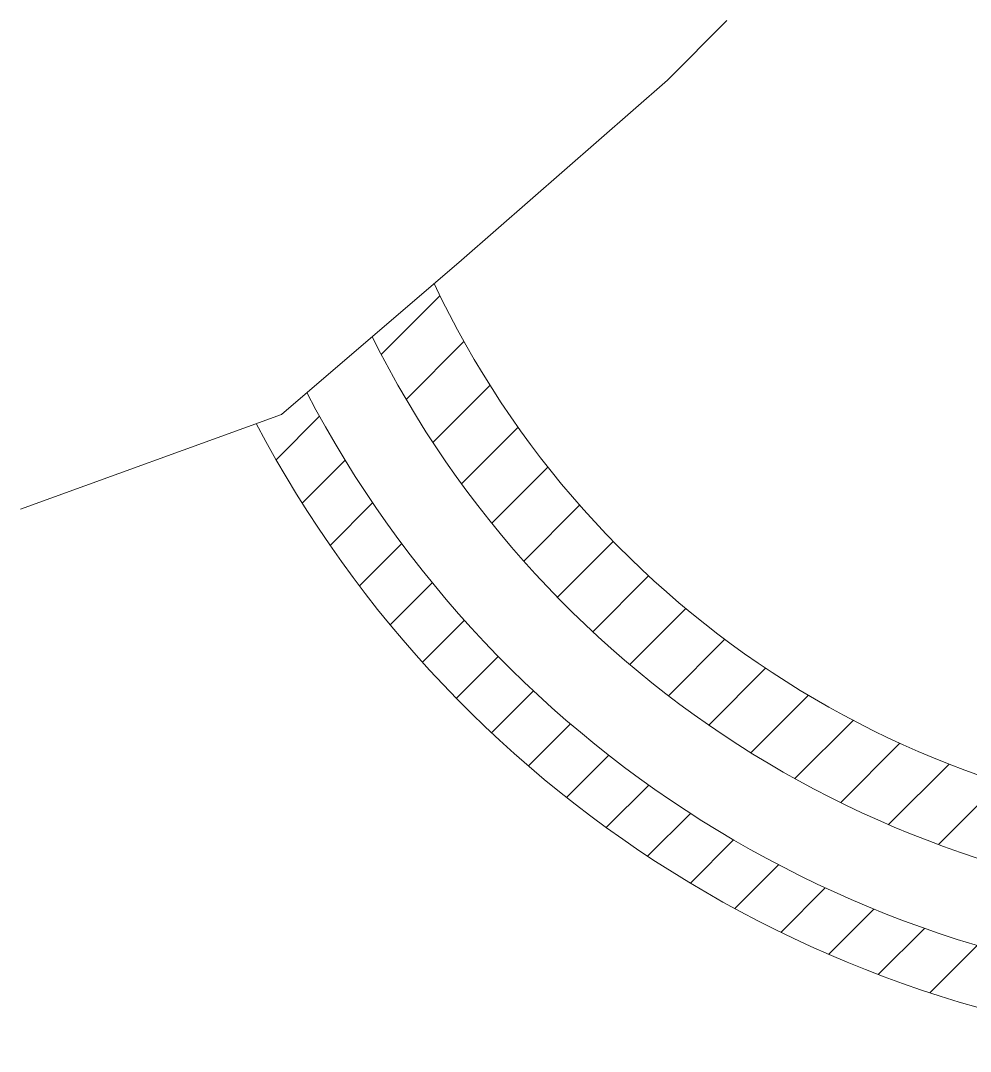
# Model space of a CAD drawing. Extents: x 174420 to 213214, y -41877 to -13498.
# Drawn here: x 194867 to 195733, y -25828 to -24889 of the extents above; entities that cross this region are included whole.
import ezdxf

# ---------------------------------------------------------------- set-up
doc = ezdxf.new("R2010")
doc.units = 0
doc.header["$LTSCALE"] = 500
doc.header["$MEASUREMENT"] = 0
doc.layers.get('0').update_dxf_attribs({"linetype": 'CONTINUOUS', "lineweight": 9})
doc.layers.add('COTAS', color=2, linetype='CONTINUOUS', lineweight=9)
doc.layers.add('FIBRA', color=3, linetype='CONTINUOUS', lineweight=20)

# ---------------------------------------------------------------- blocks, each defined once
blk = doc.blocks.new('*X11')
at = {"color": 0}
for p, q in [((-1198.88, 3361.96), (-1154.25, 3406.59)), ((-1179.95, 3327.86), (-1136, 3371.81)), ((-1159.61, 3295.16), (-1116.2, 3338.57)), ((-1278.8, 3282.04), (-1245.76, 3315.08)), ((-1137.92, 3263.82), (-1094.93, 3306.81)), ((-1258.88, 3248.93), (-1226.21, 3281.59)), ((-1114.92, 3233.79), (-1072.23, 3276.48)), ((-1237.76, 3217.01), (-1205.39, 3249.38)), ((-1090.63, 3205.05), (-1048.12, 3247.55)), ((-1215.47, 3186.27), (-1183.33, 3218.41)), ((-1065.06, 3177.58), (-1022.63, 3220.01)), ((-1192.03, 3156.67), (-1160.06, 3188.64)), ((-1038.22, 3151.38), (-995.77, 3193.84)), ((-1010.12, 3126.46), (-967.53, 3169.05)), ((-1167.47, 3128.2), (-1135.6, 3160.07)), ((-980.73, 3102.81), (-937.9, 3145.64)), ((-1141.79, 3100.85), (-1109.96, 3132.68)), ((-950.04, 3080.47), (-906.85, 3123.65)), ((-1114.99, 3074.62), (-1083.15, 3106.46)), ((-918.02, 3059.46), (-874.35, 3103.12)), ((-1087.08, 3049.5), (-1055.16, 3081.41)), ((-884.62, 3039.82), (-840.34, 3084.1)), ((-849.8, 3021.61), (-804.76, 3066.65)), ((-1058.04, 3025.5), (-1025.99, 3057.55)), ((-813.48, 3004.9), (-767.5, 3050.88)), ((-1027.87, 3002.64), (-995.62, 3034.89)), ((-775.58, 2989.76), (-728.45, 3036.89)), ((-735.98, 2976.33), (-687.46, 3024.85)), ((-694.55, 2964.72), (-644.34, 3014.94)), ((-996.54, 2980.94), (-964.03, 3013.45)), ((-651.11, 2955.13), (-598.81, 3007.43)), ((-605.43, 2947.78), (-550.53, 3002.68)), ((-557.19, 2942.99), (-499.01, 3001.16)), ((-505.98, 2941.17), (-445.98, 3001.16)), ((-452.95, 2941.16), (-392.95, 3001.16)), ((-399.92, 2941.16), (-339.92, 3001.16)), ((-346.88, 2941.16), (-286.88, 3001.16)), ((-293.85, 2941.16), (-233.85, 3001.16)), ((-964.03, 2960.42), (-931.18, 2993.26)), ((-240.82, 2941.16), (-197.75, 2984.23)), ((-930.29, 2941.12), (-897.03, 2974.38)), ((-895.3, 2923.08), (-861.54, 2956.84)), ((-858.98, 2906.36), (-824.63, 2940.72)), ((-821.28, 2891.03), (-786.22, 2926.09)), ((-782.12, 2877.16), (-746.21, 2913.07)), ((-741.38, 2864.86), (-704.48, 2901.77)), ((-698.95, 2854.26), (-660.86, 2892.35)), ((-654.67, 2845.51), (-615.16, 2885.02)), ((-608.33, 2838.81), (-567.11, 2880.04)), ((-559.69, 2834.42), (-516.35, 2877.76)), ((-508.4, 2832.68), (-463.42, 2877.66)), ((-455.38, 2832.66), (-410.38, 2877.66)), ((-402.35, 2832.66), (-357.35, 2877.66)), ((-349.32, 2832.66), (-304.32, 2877.66)), ((-296.28, 2832.66), (-251.28, 2877.66)), ((-243.25, 2832.66), (-198.25, 2877.66))]:
    blk.add_line(p, q, dxfattribs=at)
blk = doc.blocks.new('*X10')
at = {"color": 0}
for p, q in [((-1198.88, 3361.96), (-1154.25, 3406.59)), ((-1179.95, 3327.86), (-1136, 3371.81)), ((-1159.61, 3295.16), (-1116.2, 3338.57)), ((-1278.8, 3282.04), (-1245.76, 3315.08)), ((-1137.92, 3263.82), (-1094.93, 3306.81)), ((-1258.88, 3248.93), (-1226.21, 3281.59)), ((-1114.92, 3233.79), (-1072.23, 3276.48)), ((-1237.76, 3217.01), (-1205.39, 3249.38)), ((-1090.63, 3205.05), (-1048.12, 3247.55)), ((-1215.47, 3186.27), (-1183.33, 3218.41)), ((-1065.06, 3177.58), (-1022.63, 3220.01)), ((-1192.03, 3156.67), (-1160.06, 3188.64)), ((-1038.22, 3151.38), (-995.77, 3193.84)), ((-1010.12, 3126.46), (-967.53, 3169.05)), ((-1167.47, 3128.2), (-1135.6, 3160.07)), ((-980.73, 3102.81), (-937.9, 3145.64)), ((-1141.79, 3100.85), (-1109.96, 3132.68)), ((-950.04, 3080.47), (-906.85, 3123.65)), ((-1114.99, 3074.62), (-1083.15, 3106.46)), ((-918.02, 3059.46), (-874.35, 3103.12)), ((-1087.08, 3049.5), (-1055.16, 3081.41)), ((-884.62, 3039.82), (-840.34, 3084.1)), ((-849.8, 3021.61), (-804.76, 3066.65)), ((-1058.04, 3025.5), (-1025.99, 3057.55)), ((-813.48, 3004.9), (-767.5, 3050.88)), ((-1027.87, 3002.64), (-995.62, 3034.89)), ((-775.58, 2989.76), (-728.45, 3036.89)), ((-735.98, 2976.33), (-687.46, 3024.85)), ((-694.55, 2964.72), (-644.34, 3014.94)), ((-996.54, 2980.94), (-964.03, 3013.45)), ((-651.11, 2955.13), (-598.81, 3007.43)), ((-605.43, 2947.78), (-550.53, 3002.68)), ((-557.19, 2942.99), (-499.01, 3001.16)), ((-505.98, 2941.17), (-445.98, 3001.16)), ((-452.95, 2941.16), (-392.95, 3001.16)), ((-399.92, 2941.16), (-339.92, 3001.16)), ((-346.88, 2941.16), (-286.88, 3001.16)), ((-293.85, 2941.16), (-233.85, 3001.16)), ((-964.03, 2960.42), (-931.18, 2993.26)), ((-240.82, 2941.16), (-197.75, 2984.23)), ((-930.29, 2941.12), (-897.03, 2974.38)), ((-895.3, 2923.08), (-861.54, 2956.84)), ((-858.98, 2906.36), (-824.63, 2940.72)), ((-821.28, 2891.03), (-786.22, 2926.09)), ((-782.12, 2877.16), (-746.21, 2913.07)), ((-741.38, 2864.86), (-704.48, 2901.77)), ((-698.95, 2854.26), (-660.86, 2892.35)), ((-654.67, 2845.51), (-615.16, 2885.02)), ((-608.33, 2838.81), (-567.11, 2880.04)), ((-559.69, 2834.42), (-516.35, 2877.76)), ((-508.4, 2832.68), (-463.42, 2877.66)), ((-455.38, 2832.66), (-410.38, 2877.66)), ((-402.35, 2832.66), (-357.35, 2877.66)), ((-349.32, 2832.66), (-304.32, 2877.66)), ((-296.28, 2832.66), (-251.28, 2877.66)), ((-243.25, 2832.66), (-198.25, 2877.66))]:
    blk.add_line(p, q, dxfattribs=at)
blk = doc.blocks.new('*X9')
at = {"color": 0}
for p, q in [((-1198.88, 3361.96), (-1154.25, 3406.59)), ((-1179.95, 3327.86), (-1136, 3371.81)), ((-1159.61, 3295.16), (-1116.2, 3338.57)), ((-1278.8, 3282.04), (-1245.76, 3315.08)), ((-1137.92, 3263.82), (-1094.93, 3306.81)), ((-1258.88, 3248.93), (-1226.21, 3281.59)), ((-1114.92, 3233.79), (-1072.23, 3276.48)), ((-1237.76, 3217.01), (-1205.39, 3249.38)), ((-1090.63, 3205.05), (-1048.12, 3247.55)), ((-1215.47, 3186.27), (-1183.33, 3218.41)), ((-1065.06, 3177.58), (-1022.63, 3220.01)), ((-1192.03, 3156.67), (-1160.06, 3188.64)), ((-1038.22, 3151.38), (-995.77, 3193.84)), ((-1010.12, 3126.46), (-967.53, 3169.05)), ((-1167.47, 3128.2), (-1135.6, 3160.07)), ((-980.73, 3102.81), (-937.9, 3145.64)), ((-1141.79, 3100.85), (-1109.96, 3132.68)), ((-950.04, 3080.47), (-906.85, 3123.65)), ((-1114.99, 3074.62), (-1083.15, 3106.46)), ((-918.02, 3059.46), (-874.35, 3103.12)), ((-1087.08, 3049.5), (-1055.16, 3081.41)), ((-884.62, 3039.82), (-840.34, 3084.1)), ((-849.8, 3021.61), (-804.76, 3066.65)), ((-1058.04, 3025.5), (-1025.99, 3057.55)), ((-813.48, 3004.9), (-767.5, 3050.88)), ((-1027.87, 3002.64), (-995.62, 3034.89)), ((-775.58, 2989.76), (-728.45, 3036.89)), ((-735.98, 2976.33), (-687.46, 3024.85)), ((-694.55, 2964.72), (-644.34, 3014.94)), ((-996.54, 2980.94), (-964.03, 3013.45)), ((-651.11, 2955.13), (-598.81, 3007.43)), ((-605.43, 2947.78), (-550.53, 3002.68)), ((-557.19, 2942.99), (-499.01, 3001.16)), ((-505.98, 2941.17), (-445.98, 3001.16)), ((-452.95, 2941.16), (-392.95, 3001.16)), ((-399.92, 2941.16), (-339.92, 3001.16)), ((-346.88, 2941.16), (-286.88, 3001.16)), ((-293.85, 2941.16), (-233.85, 3001.16)), ((-964.03, 2960.42), (-931.18, 2993.26)), ((-240.82, 2941.16), (-197.75, 2984.23)), ((-930.29, 2941.12), (-897.03, 2974.38)), ((-895.3, 2923.08), (-861.54, 2956.84)), ((-858.98, 2906.36), (-824.63, 2940.72)), ((-821.28, 2891.03), (-786.22, 2926.09)), ((-782.12, 2877.16), (-746.21, 2913.07)), ((-741.38, 2864.86), (-704.48, 2901.77)), ((-698.95, 2854.26), (-660.86, 2892.35)), ((-654.67, 2845.51), (-615.16, 2885.02)), ((-608.33, 2838.81), (-567.11, 2880.04)), ((-559.69, 2834.42), (-516.35, 2877.76)), ((-508.4, 2832.68), (-463.42, 2877.66)), ((-455.38, 2832.66), (-410.38, 2877.66)), ((-402.35, 2832.66), (-357.35, 2877.66)), ((-349.32, 2832.66), (-304.32, 2877.66)), ((-296.28, 2832.66), (-251.28, 2877.66)), ((-243.25, 2832.66), (-198.25, 2877.66))]:
    blk.add_line(p, q, dxfattribs=at)

msp = doc.modelspace()

# ---------------------------------------------------------------- linework, layer by layer
at = {"lineweight": 9}
msp.add_lwpolyline([(194866.75, -25334.32), (195104.56, -25247.93), (195268.8, -25107.28), (195456.51, -24943.19), (195510.72, -24889.03)], dxfattribs=at)
for radius, start in [(869.52, 205.32749), (941.52, 206.51851), (1017.72, 207.59013)]:
    msp.add_arc((196029.67, -24756.77), radius, start, 270, dxfattribs=at)
at = {"layer": 'FIBRA', "lineweight": 9}
msp.add_arc((196029.67, -24756.77), 1071.72, 207.78183, 270, dxfattribs=at)

# ---------------------------------------------------------------- block references
at = {"layer": 'COTAS', "lineweight": 9, "xscale": 1.2, "yscale": 1.2, "zscale": 1.2}
for name in ['*X11', '*X10', '*X9']:
    msp.add_blockref(name, (196634.15, -29227.69), dxfattribs=at)

doc.saveas('drawing.dxf')
